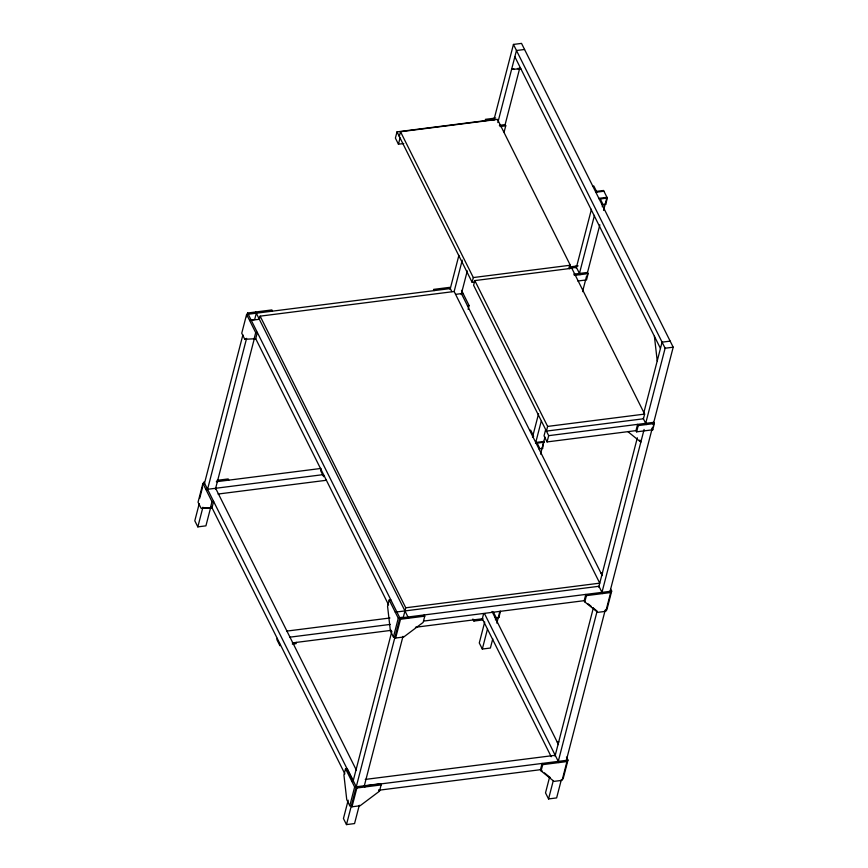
<?xml version="1.0" encoding="UTF-8"?>
<svg xmlns="http://www.w3.org/2000/svg" width="868" height="868" viewBox="0 0 868 868"><rect width="100%" height="100%" fill="white"/><g stroke="black" fill="none" stroke-linecap="round" stroke-linejoin="round"><path stroke-width="1.3" d="M204.522 483.226L202.906 483.433L198.045 502.214L201.083 508.29L210.381 507.921L211.998 507.715L213.615 501.454L211.998 501.661L210.381 507.921M450.297 288.567L246.61 314.433L241.749 333.214L244.787 339.29L255.713 338.715L388.604 604.898M199.705 498.297L202.613 487.024M203.264 484.518L203.915 482.011L353.157 780.961M246.653 316.766L247.619 313.012L271.868 309.93L272.476 311.145M199.206 503.776L194.801 520.8L197.839 526.876L205.922 525.845L210.664 507.52M204.284 484.138L242.888 334.885M197.839 526.876L202.917 507.238M207.322 490.214L246.599 338.346M256.31 313.196L254.693 319.457L250.071 320.042M255.713 332.661L254.096 338.921L255.713 338.715L257.329 332.455L255.713 332.661L246.61 314.433M215.405 489.194L254.335 338.629M398.716 617.766L403.338 617.181L405.757 607.795L599.755 583.155L454.148 291.507L260.15 316.147L259.348 319.272L249.648 320.509M493.404 118.33L494.011 119.545L397.012 131.86L395.396 138.12L398.434 144.197L403.75 143.524M399.291 136.417L400.506 131.73L497.505 119.404L570.309 265.228L569.397 268.755M398.434 144.197L400.05 137.936M277.217 638.36L276.892 639.618L279.93 645.694L280.255 644.436M320.932 469.349L320.607 470.597L323.634 476.673L323.959 475.425M296.422 642.385L296.096 643.633L292.364 644.11M450.08 289.435L458.89 255.366M493.784 120.413L513.444 44.431L521.527 43.4L673.199 347.2L653.127 424.821M454.127 291.583L462.253 260.14M497.841 122.562L516.471 50.507L524.554 49.476M461.19 294.48L467.288 270.903M504.905 125.469L519.813 67.823M504.113 132.066L505.74 125.806L505.133 124.591L499.36 125.328M352.007 806.784L356.867 788.003L347.157 768.56L345.54 768.766L343.923 775.026L346.755 799.688L349.782 805.764L351.399 805.569L352.007 806.784L360.09 805.754L379.49 791.182L381.117 784.922L380.51 783.706L354.643 786.994L349.782 805.764M390.806 599.799L389.189 600.005L387.562 606.265L390.394 630.938L393.432 637.014L395.048 636.808L395.656 638.023L403.739 636.993L423.139 622.421L424.756 616.161L424.148 614.945M474.753 281.905L472.094 282.241L473.31 277.554L400.506 131.73M474.829 280.592L547.632 426.416L546.417 431.103L643.416 418.788L644.631 414.09L571.828 268.266L474.829 280.592L473.613 285.279L548.695 435.66L547.068 441.921L636.602 430.55M468.134 309.312L469.1 305.558L461.516 290.368M348.187 800.198L343.446 818.524L346.473 824.6L354.556 823.569L359.298 805.244M352.929 781.862L391.859 631.296M393.432 637.014L398.282 618.233L389.189 600.005M346.473 824.6L399.898 618.027M395.656 638.023L400.506 619.242L247.619 313.012M364.376 785.605L402.98 636.352M482.619 619.947L473.917 621.054L474.243 619.806M483.617 613.763L482.326 618.775L551.202 756.722M484.702 622.009L479.277 642.971L482.315 649.047L490.398 648.027L492.774 638.848M532.475 437.266L538.583 413.689M576.189 268.255L591.433 209.297M482.315 649.047L487.393 629.398M535.513 443.342L541.274 421.078M579.227 274.331L594.471 215.373M495.422 619.936L496.073 617.441L493.415 612.124M602.273 206.79L602.924 204.284L600.265 198.967M545.657 429.584L544.041 435.844L547.068 441.921M496.832 623.126L499.881 611.332M540.547 454.116L544.952 437.081M582.558 291.648L586.627 275.926M587.31 273.301L599.842 224.823M603.575 210.414L606.96 197.307L598.877 198.338M495.335 617.929L498.872 617.484L500.489 611.224M539.05 448.919L542.587 448.463L543.824 441.443L535.74 442.474M602.186 204.783L605.723 204.327L607.34 198.067L603.542 190.472L596.479 191.372M573.672 274.19L587.528 272.433L588.135 273.648L586.518 279.908L577.817 281.015M541.089 770.903L540.482 769.688L542.099 763.428L542.706 764.643L541.089 770.903L554.012 781.374L562.095 780.343L566.956 761.561L566.348 760.346M584.793 601.893L586.421 595.632L585.813 594.417L584.197 600.678L584.793 601.893L597.726 612.352L605.81 611.332L610.671 592.551L610.063 591.336M636.591 431.841L638.208 425.591L637.6 424.376L635.984 430.626L636.591 431.841L652.758 429.79L654.374 423.53L653.767 422.315L548.695 435.66M549.585 777.142L545.516 792.864L548.554 798.94L556.638 797.909L561.379 779.572M555.01 756.18L593.3 608.121M598.714 587.159L637.34 437.798M643.785 412.897L662.078 342.155L670.161 341.124M548.554 798.94L553.296 780.592M558.037 762.256L597.01 611.582M601.752 593.235L644.11 429.454M645.466 424.213L665.116 348.231L513.444 44.431M566.12 761.225L605.094 610.551M609.835 592.204L652.53 427.121M563.104 778.921L567.965 760.151L566.446 757.113M610.66 589.101L611.68 591.13L606.819 609.911L605.202 610.117M513.921 68.984L511.621 69.277L520.919 68.919M517.393 68.55L519.704 68.257M495.715 118.037L485.32 119.361L485.928 120.576M499.957 126.544L505.74 125.806M592.811 186.186L593.82 186.056L596.859 192.132M595.839 192.262L603.922 191.231M599.256 199.097L607.34 198.067M601.915 204.414L602.924 204.284M473.31 277.554L570.309 265.228M568.876 267.04L578.121 265.868M568.442 268.396L576.417 267.377M574.28 275.406L588.135 273.648M455.646 294.35L463.035 293.406M467.483 305.764L469.1 305.558M244.787 339.29L246.403 339.084M665.116 348.231L673.199 347.2M547.632 426.416L644.631 414.09M529.675 430.322L530.684 430.192L533.332 435.508M532.702 436.398L533.712 436.268M638.208 425.591L654.374 423.53M216.967 480.362L228.165 478.941L228.772 480.156M216.327 481.729L320.965 468.449M536.12 443.233L544.203 442.203M205.933 489.509L322.657 474.698M538.768 448.55L539.788 448.42L537.129 443.103M218.031 494.044L326.401 480.275M600.96 573.108L602.576 572.902M395.255 612.157L598.942 586.291L602.587 593.582M286.917 631.079L389.938 617.994M398.282 618.233L611.68 591.13M400.506 619.242L424.756 616.161M586.421 595.632L610.671 592.551M289.955 637.155L390.296 624.407M423.758 621.054L584.305 600.656M292.353 642.906L391.349 630.331M415.436 627.271L482.944 618.7M495.064 617.56L496.073 617.441M557.245 742.118L558.862 741.923M351.605 780.918L353.222 780.712M365.254 779.431L555.227 755.301M364.278 786.017L567.965 760.151M356.867 788.003L381.117 784.922M542.706 764.643L566.956 761.561M378.708 790.238L540.59 769.677M202.7 508.084L211.998 507.715M627.9 431.656L640.834 442.127L639.825 440.098M588.168 603.889L591.151 606.309M593.137 607.925L597.119 611.137M540.482 769.688L542.467 771.305M544.464 772.911L550.42 777.739M605.343 203.568L605.723 204.327M514.854 56.767L660.461 348.415M575.81 266.161L580.052 274.668M652.15 428.575L652.758 429.79M643.155 418.278L646.291 424.56M397.012 131.86L472.094 282.241M542.207 447.704L542.587 448.463M461.418 293.612L602.197 575.582M451.816 291.605L449.7 287.351L433.533 289.402L434.13 290.617M498.492 616.725L498.872 617.484M492.026 611.473L558.482 744.592M484.539 613.709L558.873 762.592M472.908 619.025L473.917 621.054M260.15 316.147L405.757 607.795M255.702 311.981L408.589 618.211M378.893 789.967L379.49 791.182M364.343 785.757L364.951 786.972M215.633 488.293L356.412 770.252M345.54 768.766L354.643 786.994M202.906 483.433L211.998 501.661M211.369 506.467L344.889 773.909M654.396 336.263L657.228 360.925"/></g></svg>
